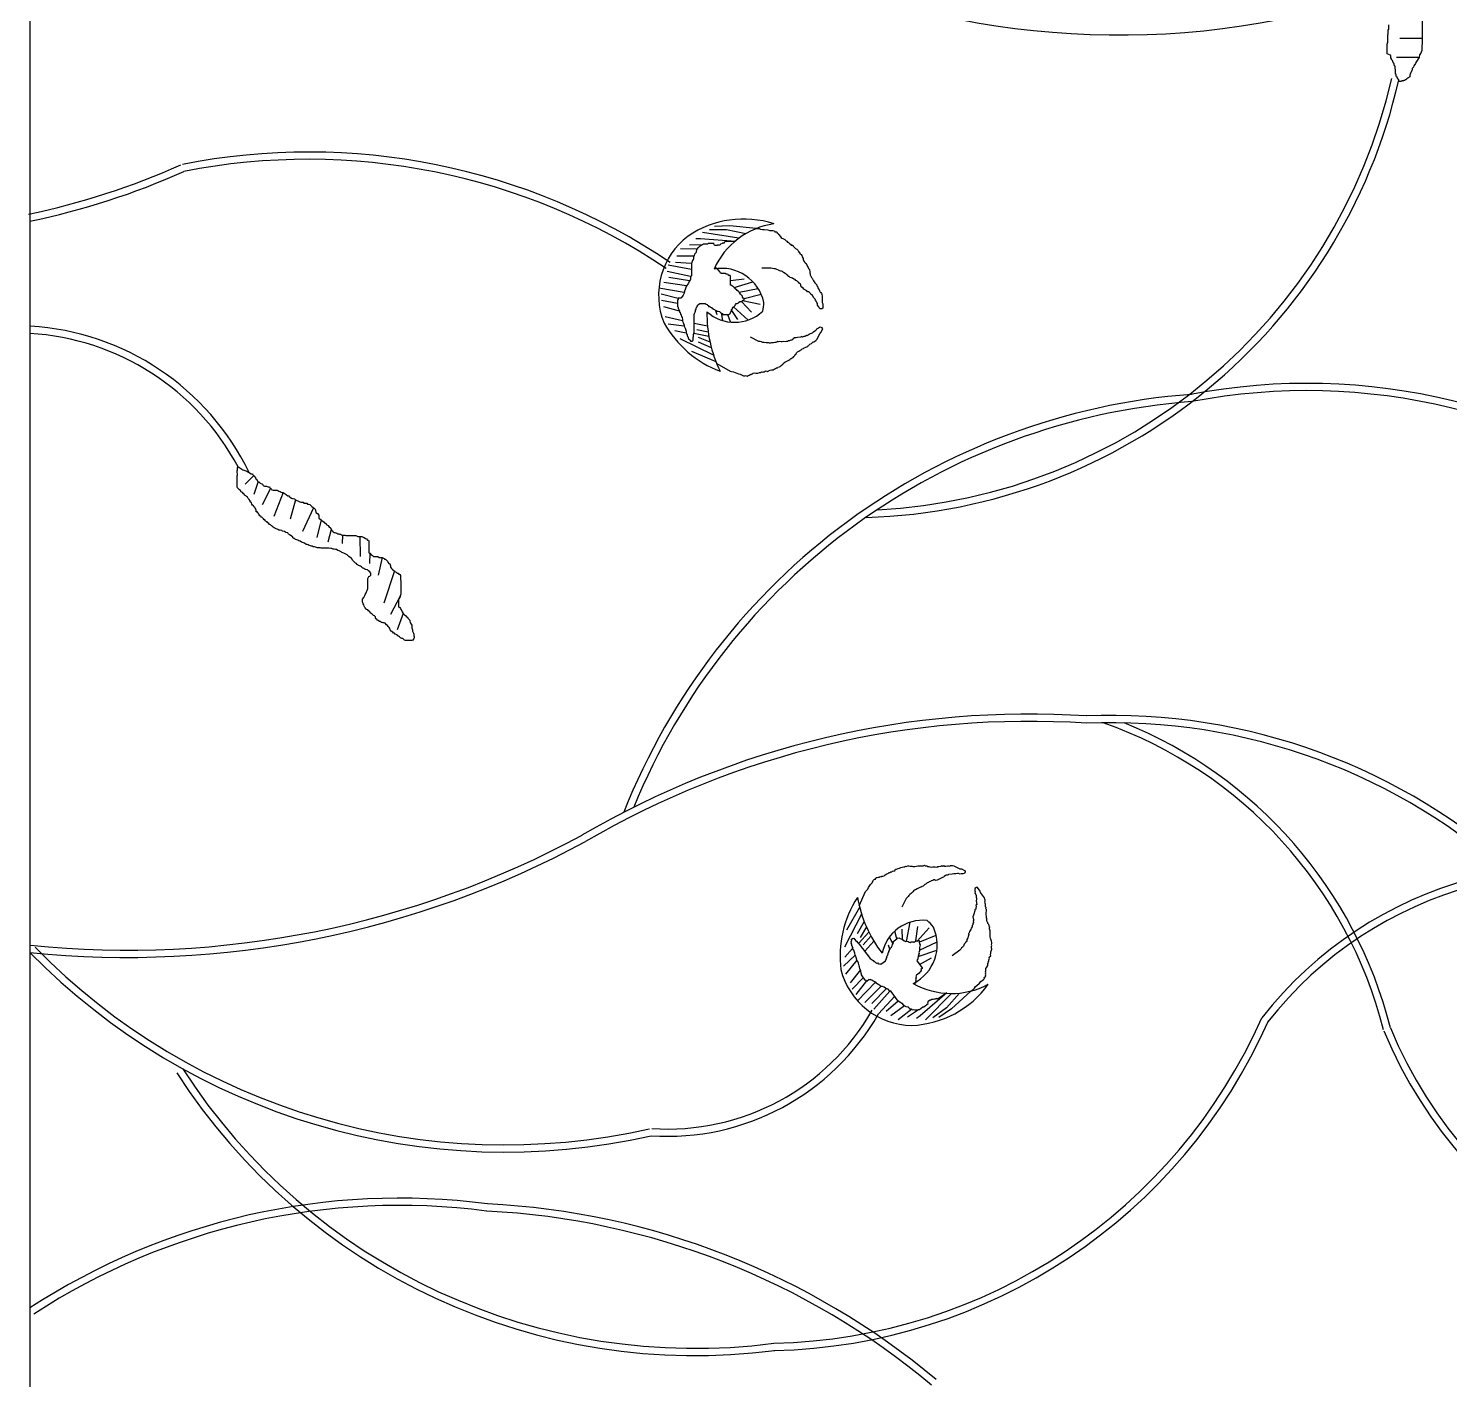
# Model space of a CAD drawing. Header units: millimetres. Extents: x 14385 to 129787, y 107826 to 186798.
# Drawn here: x 29549.1 to 30049, y 118415 to 118890.4 of the extents above; entities that cross this region are included whole.
import ezdxf

# ---------------------------------------------------------------- set-up
doc = ezdxf.new("R2010")
doc.units = ezdxf.units.MM
doc.header["$LTSCALE"] = 1000

msp = doc.modelspace()

# ---------------------------------------------------------------- linework, layer by layer
at = {"color": 251, "linetype": 'Continuous', "ltscale": 10}
for p, q in [((30039.37, 118897.51), (30039.37, 118885.36)), ((30027.23, 118888.12), (30027.41, 118888.49)), ((30027.23, 118885.55), (30027.23, 118888.12)), ((30027.41, 118889.78), (30027.6, 118890.15)), ((30027.41, 118888.49), (30027.41, 118889.78)), ((30027.6, 118890.15), (30027.6, 118891.62)), ((30027.04, 118884.81), (30027.23, 118885.55)), ((30027.04, 118881.5), (30027.04, 118884.81)), ((30039.37, 118886.87), (30031.49, 118886.87)), ((30039.37, 118885.36), (30039.18, 118884.07)), ((30039.18, 118884.07), (30039.18, 118882.6)), ((30028.15, 118880.94), (30027.04, 118881.5)), ((30028.33, 118880.58), (30028.15, 118880.94)), ((30028.33, 118880.02), (30028.33, 118880.58)), ((30028.52, 118879.66), (30028.33, 118880.02)), ((30028.52, 118879.47), (30028.52, 118879.66)), ((30028.7, 118879.29), (30028.52, 118879.47)), ((30028.88, 118879.1), (30028.7, 118879.29)), ((30029.07, 118878.73), (30028.88, 118879.1)), ((30029.25, 118878.18), (30029.07, 118878.73)), ((30029.44, 118878), (30029.25, 118878.18)), ((30038.26, 118880.21), (30030.33, 118880.21)), ((30037.16, 118878.37), (30036.98, 118878)), ((30037.53, 118879.1), (30037.16, 118878.37)), ((30037.9, 118879.66), (30037.53, 118879.1)), ((30038.26, 118880.21), (30037.9, 118879.66)), ((30038.45, 118881.13), (30038.26, 118880.21)), ((30038.82, 118881.68), (30038.45, 118881.13)), ((30039, 118882.05), (30038.82, 118881.68)), ((30039.18, 118882.6), (30039, 118882.05)), ((30029.44, 118877.63), (30029.44, 118878)), ((30029.62, 118877.26), (30029.44, 118877.63)), ((30029.8, 118877.08), (30029.62, 118877.26)), ((30029.8, 118876.16), (30029.8, 118877.08)), ((30029.99, 118875.97), (30029.8, 118876.16)), ((30029.99, 118874.32), (30029.99, 118875.97)), ((30030.17, 118874.32), (30029.99, 118874.32)), ((30030.17, 118873.58), (30030.17, 118874.32)), ((30030.36, 118873.4), (30030.17, 118873.58)), ((30030.54, 118873.4), (30030.36, 118873.4)), ((30030.54, 118872.84), (30030.54, 118873.4)), ((30034.77, 118873.21), (30034.59, 118873.03)), ((30034.95, 118873.4), (30034.77, 118873.21)), ((30035.14, 118874.32), (30034.95, 118873.95)), ((30034.95, 118873.95), (30034.95, 118873.4)), ((30035.32, 118874.87), (30035.14, 118874.32)), ((30035.51, 118875.05), (30035.32, 118874.87)), ((30035.69, 118875.61), (30035.51, 118875.05)), ((30035.87, 118875.79), (30035.69, 118875.61)), ((30036.24, 118876.71), (30035.87, 118876.34)), ((30035.87, 118876.34), (30035.87, 118875.79)), ((30036.43, 118877.26), (30036.24, 118876.71)), ((30036.98, 118878), (30036.43, 118877.26)), ((30030.72, 118872.84), (30030.54, 118872.84)), ((30030.72, 118872.48), (30030.72, 118872.84)), ((30030.91, 118872.48), (30030.72, 118872.48)), ((30031.09, 118872.29), (30030.91, 118872.48)), ((30031.09, 118871.92), (30031.09, 118872.29)), ((30031.27, 118871.74), (30031.09, 118871.92)), ((30032.01, 118871.74), (30031.27, 118871.74)), ((30032.19, 118871.92), (30032.01, 118871.74)), ((30032.75, 118871.92), (30032.19, 118871.92)), ((30032.93, 118872.11), (30032.75, 118871.92)), ((30033.11, 118872.11), (30032.93, 118872.11)), ((30033.3, 118872.29), (30033.11, 118872.11)), ((30033.67, 118872.29), (30033.3, 118872.29)), ((30033.85, 118872.48), (30033.67, 118872.29)), ((30034.03, 118872.66), (30033.85, 118872.66)), ((30033.85, 118872.66), (30033.85, 118872.48)), ((30034.22, 118872.84), (30034.03, 118872.66)), ((30034.4, 118873.03), (30034.22, 118872.84)), ((30034.59, 118873.03), (30034.4, 118873.03)), ((29799.05, 118816.57), (29786.21, 118818.64)), ((29794.61, 118819.56), (29788.74, 118819.56)), ((29795.87, 118820.94), (29790.47, 118820.71)), ((29801.45, 118818.15), (29794.61, 118819.56)), ((29805.08, 118819.94), (29795.87, 118820.94)), ((29786.24, 118814.3), (29781.61, 118814.15)), ((29785.52, 118816.34), (29783.91, 118816.34)), ((29797.84, 118815.36), (29785.52, 118816.34)), ((29783.17, 118810.26), (29777.24, 118810.24)), ((29784.49, 118812.72), (29778.51, 118812.88)), ((29782.03, 118803.05), (29773.79, 118804.83)), ((29782.38, 118805.51), (29774.14, 118807.13)), ((29782.38, 118807.62), (29776.78, 118808.05)), ((29779.83, 118797.51), (29770.9, 118798.99)), ((29780.62, 118799.8), (29772.65, 118801.03)), ((29781.68, 118801.56), (29774.37, 118802.75)), ((29796.08, 118801.64), (29800.82, 118802.29)), ((29797.31, 118799.18), (29803.95, 118801.25)), ((29799.07, 118797.6), (29805.75, 118798.93)), ((29777.64, 118795.31), (29771.73, 118796.89)), ((29777.46, 118793.64), (29771.84, 118794.7)), ((29799.95, 118794.26), (29803.46, 118790.56)), ((29800.3, 118794.61), (29806.45, 118793.32)), ((29800.83, 118795.31), (29806.84, 118796.88)), ((29778.16, 118790.92), (29772.65, 118792.4)), ((29779.22, 118787.45), (29773.11, 118788.94)), ((29790.81, 118791.18), (29791.27, 118789.75)), ((29792.74, 118790.3), (29793.26, 118787.61)), ((29795.03, 118789.69), (29796.03, 118787.05)), ((29796.43, 118791.09), (29798.52, 118788.02)), ((29797.14, 118792.41), (29802.25, 118787.77)), ((29779.74, 118785.64), (29774.14, 118786.3)), ((29780.45, 118783.18), (29776.44, 118784)), ((29787.98, 118785.57), (29783.26, 118786.52)), ((29788.22, 118783.53), (29784.26, 118784.34)), ((29790.13, 118775.4), (29778.39, 118781.12)), ((29788.47, 118781.96), (29783.17, 118783)), ((29788.87, 118779.96), (29784.83, 118781.69)), ((29789.34, 118778.02), (29784.83, 118779.97)), ((29791, 118773.02), (29782.53, 118776.74)), ((29622.56, 118734.77), (29622.72, 118735.09)), ((29622.56, 118734.11), (29622.56, 118734.77)), ((29622.72, 118733.62), (29622.56, 118734.11)), ((29622.56, 118732.97), (29622.72, 118733.3)), ((29622.72, 118735.75), (29622.89, 118736.07)), ((29622.72, 118735.09), (29622.72, 118735.75)), ((29622.72, 118733.3), (29622.72, 118733.62)), ((29622.89, 118736.07), (29623.54, 118735.75)), ((29623.54, 118735.75), (29623.86, 118735.58)), ((29623.86, 118735.58), (29624.52, 118735.09)), ((29624.52, 118735.09), (29625.98, 118734.6)), ((29625.98, 118734.6), (29627.45, 118733.62)), ((29627.45, 118733.62), (29627.94, 118733.62)), ((29627.94, 118733.62), (29628.27, 118732.97)), ((29622.56, 118729.05), (29622.56, 118732.97)), ((29622.72, 118728.73), (29622.56, 118729.05)), ((29623.05, 118728.4), (29622.72, 118728.73)), ((29623.37, 118728.07), (29623.05, 118728.4)), ((29628.27, 118732.97), (29625.41, 118730.05)), ((29628.27, 118732.97), (29628.59, 118732.97)), ((29629.98, 118730.93), (29628.39, 118726.39)), ((29628.59, 118732.97), (29628.76, 118732.64)), ((29628.76, 118732.64), (29628.92, 118732.32)), ((29628.92, 118732.32), (29629.08, 118731.99)), ((29629.08, 118731.99), (29629.25, 118731.67)), ((29629.25, 118731.67), (29629.57, 118731.5)), ((29629.57, 118731.5), (29629.74, 118731.01)), ((29629.74, 118731.01), (29630.23, 118730.85)), ((29630.23, 118730.85), (29630.71, 118730.36)), ((29630.71, 118730.36), (29631.2, 118730.2)), ((29631.2, 118730.2), (29631.53, 118730.03)), ((29634.3, 118728.56), (29631.36, 118722.72)), ((29631.53, 118730.03), (29631.69, 118729.54)), ((29631.69, 118729.54), (29632.18, 118729.38)), ((29632.18, 118729.38), (29632.84, 118729.38)), ((29632.84, 118729.38), (29633.16, 118729.22)), ((29633.16, 118729.22), (29633.49, 118729.05)), ((29633.49, 118729.05), (29633.98, 118729.05)), ((29633.98, 118729.05), (29634.14, 118728.56)), ((29634.14, 118728.56), (29634.47, 118728.56)), ((29634.47, 118728.56), (29634.79, 118728.07)), ((29623.7, 118727.75), (29623.37, 118728.07)), ((29624.03, 118727.26), (29623.7, 118727.75)), ((29624.35, 118727.26), (29624.03, 118727.26)), ((29624.52, 118726.93), (29624.35, 118727.26)), ((29624.84, 118726.6), (29624.52, 118726.93)), ((29625.17, 118726.44), (29624.84, 118726.6)), ((29625.17, 118726.11), (29625.17, 118726.44)), ((29625.66, 118725.95), (29625.17, 118726.11)), ((29625.82, 118725.63), (29625.66, 118725.95)), ((29626.15, 118725.46), (29625.82, 118725.63)), ((29626.47, 118724.97), (29626.15, 118725.46)), ((29626.8, 118724.65), (29626.47, 118724.97)), ((29627.13, 118724.16), (29626.8, 118724.65)), ((29627.13, 118723.83), (29627.13, 118724.16)), ((29627.62, 118723.5), (29627.13, 118723.83)), ((29627.78, 118723.01), (29627.62, 118723.5)), ((29634.79, 118728.07), (29635.28, 118727.91)), ((29635.28, 118727.91), (29636.59, 118727.91)), ((29638.71, 118727.09), (29635.46, 118718.62)), ((29636.59, 118727.91), (29636.91, 118727.75)), ((29636.91, 118727.75), (29637.24, 118727.58)), ((29637.24, 118727.58), (29637.73, 118727.42)), ((29637.73, 118727.42), (29638.05, 118727.26)), ((29638.05, 118727.26), (29638.38, 118727.09)), ((29638.38, 118727.09), (29638.71, 118727.09)), ((29638.71, 118727.09), (29639.85, 118726.44)), ((29639.85, 118726.44), (29640.34, 118725.95)), ((29640.34, 118725.95), (29640.83, 118725.95)), ((29640.83, 118725.95), (29640.83, 118725.63)), ((29640.83, 118725.63), (29641.15, 118725.46)), ((29641.15, 118725.46), (29641.64, 118725.14)), ((29643.11, 118724.48), (29641.21, 118717.68)), ((29641.64, 118725.14), (29641.97, 118724.97)), ((29641.97, 118724.97), (29642.3, 118724.97)), ((29642.3, 118724.97), (29642.78, 118724.81)), ((29642.78, 118724.81), (29643.11, 118724.48)), ((29643.11, 118724.48), (29643.6, 118724.32)), ((29643.6, 118724.32), (29643.93, 118724.16)), ((29643.93, 118724.16), (29644.58, 118723.83)), ((29644.58, 118723.83), (29644.91, 118723.67)), ((29644.91, 118723.67), (29645.72, 118723.67)), ((29645.72, 118723.67), (29646.05, 118723.34)), ((29646.05, 118723.34), (29647.03, 118723.34)), ((29647.03, 118723.34), (29647.35, 118723.01)), ((29627.94, 118722.69), (29627.78, 118723.01)), ((29628.27, 118722.36), (29627.94, 118722.69)), ((29628.43, 118722.03), (29628.27, 118722.36)), ((29628.76, 118721.87), (29628.43, 118722.03)), ((29628.92, 118721.54), (29628.76, 118721.87)), ((29629.08, 118721.22), (29628.92, 118721.54)), ((29629.25, 118720.89), (29629.08, 118721.22)), ((29629.25, 118720.24), (29629.25, 118720.89)), ((29629.74, 118720.24), (29629.25, 118720.24)), ((29629.74, 118719.91), (29629.74, 118720.24)), ((29630.06, 118719.75), (29629.74, 118719.91)), ((29630.23, 118719.42), (29630.06, 118719.75)), ((29630.55, 118718.93), (29630.23, 118719.42)), ((29630.88, 118718.77), (29630.55, 118718.93)), ((29631.04, 118718.44), (29630.88, 118718.77)), ((29631.37, 118718.28), (29631.04, 118718.44)), ((29631.86, 118717.79), (29631.37, 118718.28)), ((29649.47, 118721.71), (29645.56, 118713.32)), ((29647.35, 118723.01), (29647.68, 118723.01)), ((29647.68, 118723.01), (29648.17, 118722.85)), ((29648.17, 118722.85), (29648.82, 118722.2)), ((29648.82, 118722.2), (29649.31, 118721.87)), ((29649.31, 118721.87), (29649.64, 118721.54)), ((29649.64, 118721.54), (29649.96, 118721.22)), ((29649.96, 118721.22), (29650.12, 118720.89)), ((29650.12, 118720.89), (29650.29, 118720.07)), ((29650.29, 118720.07), (29650.78, 118719.75)), ((29650.78, 118719.75), (29651.27, 118719.1)), ((29651.27, 118719.1), (29651.27, 118717.95)), ((29632.02, 118717.46), (29631.86, 118717.79)), ((29632.35, 118717.46), (29632.02, 118717.46)), ((29632.51, 118717.14), (29632.35, 118717.46)), ((29632.84, 118716.81), (29632.51, 118717.14)), ((29633.16, 118716.81), (29632.84, 118716.81)), ((29633.32, 118716.48), (29633.16, 118716.81)), ((29633.65, 118716.16), (29633.32, 118716.48)), ((29633.98, 118715.83), (29633.65, 118716.16)), ((29634.3, 118715.67), (29633.98, 118715.83)), ((29634.63, 118715.34), (29634.3, 118715.67)), ((29634.96, 118715.18), (29634.63, 118715.34)), ((29635.28, 118714.85), (29634.96, 118715.18)), ((29635.61, 118714.69), (29635.28, 118714.85)), ((29636.26, 118714.36), (29635.61, 118714.69)), ((29636.59, 118714.2), (29636.26, 118714.36)), ((29636.91, 118714.03), (29636.59, 118714.2)), ((29637.24, 118713.87), (29636.91, 118714.03)), ((29637.73, 118713.87), (29637.24, 118713.87)), ((29638.22, 118713.71), (29637.73, 118713.87)), ((29638.54, 118713.54), (29638.22, 118713.71)), ((29639.2, 118713.38), (29638.54, 118713.54)), ((29639.69, 118713.05), (29639.2, 118713.38)), ((29652.08, 118717.46), (29650.59, 118711.26)), ((29651.27, 118717.95), (29651.59, 118717.79)), ((29651.59, 118717.79), (29652.08, 118717.46)), ((29652.08, 118717.46), (29652.41, 118717.14)), ((29652.41, 118717.14), (29652.73, 118716.97)), ((29652.73, 118716.97), (29653.22, 118716.65)), ((29653.22, 118716.65), (29653.39, 118716.32)), ((29653.39, 118716.32), (29653.88, 118716.16)), ((29653.88, 118716.16), (29653.88, 118715.83)), ((29653.88, 118715.83), (29654.53, 118715.5)), ((29655.67, 118714.03), (29654.49, 118709.66)), ((29654.53, 118715.5), (29654.85, 118715.18)), ((29654.85, 118715.18), (29655.51, 118714.52)), ((29655.51, 118714.52), (29655.67, 118714.03)), ((29655.67, 118714.03), (29655.83, 118713.71)), ((29655.83, 118713.71), (29656.16, 118713.54)), ((29656.16, 118713.54), (29656.32, 118713.22)), ((29656.32, 118713.22), (29656.65, 118713.05)), ((29640.34, 118712.89), (29639.69, 118713.05)), ((29640.66, 118712.4), (29640.34, 118712.89)), ((29641.15, 118712.24), (29640.66, 118712.4)), ((29641.15, 118711.91), (29641.15, 118712.24)), ((29641.48, 118711.91), (29641.15, 118711.91)), ((29642.13, 118711.42), (29641.48, 118711.91)), ((29642.13, 118711.1), (29642.13, 118711.42)), ((29642.46, 118710.93), (29642.13, 118711.1)), ((29642.78, 118710.93), (29642.46, 118710.93)), ((29643.11, 118710.61), (29642.78, 118710.93)), ((29643.6, 118710.44), (29643.11, 118710.61)), ((29643.93, 118710.28), (29643.6, 118710.44)), ((29644.25, 118710.12), (29643.93, 118710.28)), ((29644.74, 118709.95), (29644.25, 118710.12)), ((29645.23, 118709.63), (29644.74, 118709.95)), ((29646.21, 118709.3), (29645.23, 118709.63)), ((29646.86, 118708.81), (29646.21, 118709.3)), ((29647.19, 118708.81), (29646.86, 118708.81)), ((29647.51, 118708.65), (29647.19, 118708.81)), ((29647.84, 118708.48), (29647.51, 118708.65)), ((29648.33, 118708.32), (29647.84, 118708.48)), ((29648.66, 118708.16), (29648.33, 118708.32)), ((29648.98, 118708.16), (29648.66, 118708.16)), ((29649.31, 118707.99), (29648.98, 118708.16)), ((29656.65, 118713.05), (29656.97, 118713.05)), ((29656.97, 118713.05), (29657.63, 118712.73)), ((29657.63, 118712.73), (29657.95, 118712.57)), ((29657.95, 118712.57), (29658.28, 118712.57)), ((29658.28, 118712.57), (29658.61, 118712.4)), ((29658.61, 118712.4), (29658.93, 118712.4)), ((29658.93, 118712.4), (29659.26, 118712.24)), ((29659.26, 118712.24), (29659.58, 118712.08)), ((29659.58, 118712.08), (29659.52, 118709.2)), ((29659.58, 118712.08), (29660.4, 118712.08)), ((29660.4, 118712.08), (29660.73, 118711.91)), ((29660.73, 118711.91), (29664.31, 118711.91)), ((29664.31, 118711.91), (29664.97, 118711.59)), ((29664.97, 118711.59), (29666.44, 118711.59)), ((29665.7, 118711.59), (29665.77, 118704.55)), ((29666.44, 118711.59), (29666.92, 118711.42)), ((29666.92, 118711.42), (29667.25, 118711.26)), ((29667.25, 118711.26), (29667.74, 118710.93)), ((29667.74, 118710.93), (29668.07, 118710.77)), ((29668.07, 118710.77), (29668.39, 118710.28)), ((29668.39, 118710.28), (29668.72, 118710.28)), ((29668.72, 118710.28), (29668.88, 118709.95)), ((29668.88, 118709.95), (29668.88, 118705.87)), ((29649.8, 118707.99), (29649.31, 118707.99)), ((29650.78, 118707.67), (29649.8, 118707.99)), ((29651.76, 118707.67), (29650.78, 118707.67)), ((29652.08, 118707.5), (29651.76, 118707.67)), ((29654.85, 118707.5), (29652.08, 118707.5)), ((29655.51, 118707.34), (29654.85, 118707.5)), ((29655.83, 118707.34), (29655.51, 118707.34)), ((29656.32, 118707.18), (29655.83, 118707.34)), ((29656.65, 118707.18), (29656.32, 118707.18)), ((29657.14, 118707.01), (29656.65, 118707.18)), ((29657.46, 118707.01), (29657.14, 118707.01)), ((29657.95, 118706.69), (29657.46, 118707.01)), ((29658.44, 118706.52), (29657.95, 118706.69)), ((29659.1, 118706.2), (29658.44, 118706.52)), ((29659.42, 118706.04), (29659.1, 118706.2)), ((29659.75, 118705.87), (29659.42, 118706.04)), ((29660.07, 118705.71), (29659.75, 118705.87)), ((29660.56, 118705.55), (29660.07, 118705.71)), ((29661.22, 118705.22), (29660.56, 118705.55)), ((29661.54, 118704.89), (29661.22, 118705.22)), ((29661.87, 118704.57), (29661.54, 118704.89)), ((29662.36, 118704.24), (29661.87, 118704.57)), ((29662.68, 118704.08), (29662.36, 118704.24)), ((29663.01, 118703.59), (29662.68, 118704.08)), ((29663.17, 118703.26), (29663.01, 118703.59)), ((29663.5, 118702.93), (29663.17, 118703.26)), ((29668.88, 118705.87), (29669.21, 118705.71)), ((29669.21, 118705.71), (29669.14, 118702.1)), ((29669.21, 118705.71), (29669.7, 118705.22)), ((29669.7, 118705.22), (29670.19, 118704.89)), ((29670.19, 118704.89), (29670.51, 118704.57)), ((29670.51, 118704.57), (29671.98, 118704.57)), ((29671.98, 118704.57), (29672.47, 118704.24)), ((29673.61, 118704.24), (29672.12, 118697.97)), ((29672.47, 118704.24), (29673.61, 118704.24)), ((29673.61, 118704.24), (29674.26, 118703.91)), ((29674.26, 118703.91), (29674.43, 118703.59)), ((29674.43, 118703.59), (29674.75, 118703.59)), ((29674.75, 118703.59), (29675.08, 118703.26)), ((29675.08, 118703.26), (29675.41, 118702.93)), ((29663.83, 118702.61), (29663.5, 118702.93)), ((29664.15, 118702.28), (29663.83, 118702.61)), ((29664.48, 118702.12), (29664.15, 118702.28)), ((29664.64, 118701.79), (29664.48, 118702.12)), ((29664.97, 118701.63), (29664.64, 118701.79)), ((29665.29, 118701.46), (29664.97, 118701.63)), ((29665.95, 118701.14), (29665.29, 118701.46)), ((29666.27, 118700.97), (29665.95, 118701.14)), ((29666.44, 118700.65), (29666.27, 118700.97)), ((29666.76, 118700.48), (29666.44, 118700.65)), ((29667.09, 118700.32), (29666.76, 118700.48)), ((29667.41, 118700.16), (29667.09, 118700.32)), ((29667.74, 118699.99), (29667.41, 118700.16)), ((29668.39, 118699.83), (29667.74, 118699.99)), ((29668.72, 118699.5), (29668.39, 118699.83)), ((29669.21, 118699.18), (29668.72, 118699.5)), ((29669.53, 118698.69), (29669.21, 118699.18)), ((29669.53, 118698.04), (29669.53, 118698.69)), ((29677.85, 118699.5), (29674.18, 118688.12)), ((29675.41, 118702.93), (29675.57, 118702.61)), ((29675.57, 118702.61), (29675.9, 118702.12)), ((29675.9, 118702.12), (29676.22, 118701.95)), ((29676.22, 118701.95), (29676.38, 118701.63)), ((29676.38, 118701.63), (29676.55, 118701.3)), ((29676.55, 118701.3), (29676.55, 118700.81)), ((29676.55, 118700.81), (29676.87, 118700.32)), ((29676.87, 118700.32), (29677.2, 118699.99)), ((29677.2, 118699.99), (29677.69, 118699.67)), ((29677.69, 118699.67), (29678.02, 118699.34)), ((29678.02, 118699.34), (29678.51, 118699.02)), ((29678.51, 118699.02), (29678.83, 118698.69)), ((29678.83, 118698.69), (29679.16, 118698.69)), ((29679.16, 118698.69), (29679.48, 118698.36)), ((29679.48, 118698.36), (29679.81, 118698.2)), ((29679.81, 118698.2), (29679.97, 118697.87)), ((29668.39, 118692.97), (29668.56, 118693.3)), ((29668.56, 118696.89), (29668.88, 118697.55)), ((29668.56, 118693.3), (29668.56, 118696.89)), ((29668.88, 118697.55), (29669.21, 118697.71)), ((29669.21, 118697.71), (29669.53, 118698.04)), ((29679.97, 118697.87), (29679.97, 118696.4)), ((29679.97, 118696.4), (29680.14, 118696.08)), ((29680.14, 118696.08), (29680.14, 118691.51)), ((29666.6, 118689.55), (29667.09, 118690.2)), ((29666.6, 118688.57), (29666.6, 118689.55)), ((29666.76, 118688.24), (29666.6, 118688.57)), ((29666.92, 118687.91), (29666.76, 118688.24)), ((29667.09, 118690.2), (29667.41, 118690.85)), ((29667.41, 118690.85), (29667.58, 118691.18)), ((29667.58, 118691.18), (29667.9, 118691.83)), ((29667.9, 118691.83), (29668.07, 118692.16)), ((29668.07, 118692.16), (29668.23, 118692.65)), ((29668.23, 118692.65), (29668.39, 118692.97)), ((29679.89, 118690.61), (29676.47, 118684.22)), ((29679.48, 118689.71), (29679.32, 118689.38)), ((29679.32, 118689.38), (29679.32, 118687.1)), ((29679.81, 118690.2), (29679.48, 118689.71)), ((29679.97, 118691.02), (29679.81, 118690.2)), ((29680.14, 118691.51), (29679.97, 118691.02)), ((29667.09, 118687.59), (29666.92, 118687.91)), ((29667.25, 118687.1), (29667.09, 118687.59)), ((29667.41, 118686.61), (29667.25, 118687.1)), ((29667.74, 118686.44), (29667.41, 118686.61)), ((29667.74, 118686.12), (29667.74, 118686.44)), ((29668.07, 118685.96), (29667.74, 118686.12)), ((29668.56, 118685.79), (29668.07, 118685.96)), ((29668.72, 118685.47), (29668.56, 118685.79)), ((29669.21, 118685.14), (29668.72, 118685.47)), ((29669.37, 118684.81), (29669.21, 118685.14)), ((29669.7, 118684.49), (29669.37, 118684.81)), ((29670.02, 118684.32), (29669.7, 118684.49)), ((29670.51, 118683.83), (29670.02, 118684.32)), ((29670.84, 118683.67), (29670.51, 118683.83)), ((29671.17, 118683.34), (29670.84, 118683.67)), ((29671.17, 118683.02), (29671.17, 118683.34)), ((29680.95, 118684.49), (29678.83, 118678.72)), ((29679.32, 118687.1), (29679.48, 118686.77)), ((29679.48, 118686.77), (29679.81, 118686.61)), ((29679.81, 118686.61), (29679.97, 118686.28)), ((29679.97, 118686.28), (29680.14, 118685.96)), ((29680.14, 118685.96), (29680.46, 118685.47)), ((29680.46, 118685.47), (29680.63, 118685.14)), ((29680.63, 118685.14), (29680.95, 118684.49)), ((29680.95, 118684.49), (29681.44, 118684)), ((29681.44, 118684), (29681.77, 118683.83)), ((29681.77, 118683.83), (29682.09, 118683.34)), ((29682.09, 118683.34), (29682.42, 118683.18)), ((29682.42, 118683.18), (29682.58, 118682.85)), ((29671.33, 118682.69), (29671.17, 118683.02)), ((29671.65, 118682.53), (29671.33, 118682.69)), ((29671.82, 118682.2), (29671.65, 118682.53)), ((29672.14, 118682.04), (29671.82, 118682.2)), ((29672.63, 118681.71), (29672.14, 118682.04)), ((29672.96, 118681.71), (29672.63, 118681.71)), ((29673.29, 118681.38), (29672.96, 118681.71)), ((29673.61, 118681.38), (29673.29, 118681.38)), ((29673.94, 118681.22), (29673.61, 118681.38)), ((29674.26, 118681.22), (29673.94, 118681.22)), ((29674.59, 118681.06), (29674.26, 118681.22)), ((29675.08, 118680.57), (29674.59, 118681.06)), ((29675.41, 118680.24), (29675.08, 118680.57)), ((29675.73, 118679.91), (29675.41, 118680.24)), ((29676.06, 118679.59), (29675.73, 118679.91)), ((29676.22, 118679.26), (29676.06, 118679.59)), ((29676.38, 118678.77), (29676.22, 118679.26)), ((29676.71, 118678.28), (29676.38, 118678.77)), ((29677.36, 118677.96), (29676.71, 118678.28)), ((29682.58, 118682.85), (29682.91, 118682.53)), ((29682.91, 118682.53), (29683.24, 118682.2)), ((29683.24, 118682.2), (29683.24, 118681.87)), ((29683.24, 118681.87), (29683.4, 118681.38)), ((29683.4, 118681.38), (29683.56, 118681.06)), ((29683.56, 118681.06), (29683.72, 118680.73)), ((29683.72, 118680.73), (29684.05, 118680.4)), ((29684.05, 118680.4), (29684.05, 118679.43)), ((29684.05, 118679.43), (29684.21, 118678.77)), ((29684.21, 118678.77), (29684.21, 118678.28)), ((29684.21, 118678.28), (29684.54, 118677.63)), ((29677.53, 118677.63), (29677.36, 118677.96)), ((29677.85, 118677.63), (29677.53, 118677.63)), ((29678.18, 118677.3), (29677.85, 118677.63)), ((29678.51, 118677.14), (29678.18, 118677.3)), ((29678.83, 118676.98), (29678.51, 118677.14)), ((29678.99, 118676.65), (29678.83, 118676.98)), ((29679.32, 118676.49), (29678.99, 118676.65)), ((29679.65, 118676.32), (29679.32, 118676.49)), ((29679.97, 118676), (29679.65, 118676.32)), ((29680.46, 118675.67), (29679.97, 118676)), ((29680.79, 118675.67), (29680.46, 118675.67)), ((29681.11, 118675.51), (29680.79, 118675.67)), ((29681.44, 118675.18), (29681.11, 118675.51)), ((29681.77, 118675.02), (29681.44, 118675.18)), ((29684.05, 118675.02), (29681.77, 118675.02)), ((29684.38, 118675.18), (29684.05, 118675.02)), ((29684.7, 118675.67), (29684.38, 118675.18)), ((29684.54, 118677.63), (29684.7, 118677.3)), ((29684.7, 118677.3), (29684.7, 118676.65)), ((29684.7, 118676.65), (29684.87, 118676.32)), ((29684.87, 118676), (29684.7, 118675.67)), ((29684.87, 118676.32), (29684.87, 118676)), ((29842.2, 118578.67), (29836.14, 118567.11)), ((29841.48, 118581.1), (29836.88, 118573.09)), ((29843.11, 118576.1), (29840.64, 118571.86)), ((29843.88, 118574.25), (29841.67, 118570.47)), ((29856.58, 118569.78), (29856.44, 118573.48)), ((29857.93, 118569.13), (29859.29, 118575.9)), ((29861.29, 118569.31), (29861.92, 118574.38)), ((29861.78, 118569.24), (29865.96, 118573.93)), ((29844.75, 118572.41), (29841.1, 118568.42)), ((29845.48, 118571), (29842.77, 118567.99)), ((29846.5, 118569.21), (29843.26, 118565.65)), ((29853.14, 118568.23), (29851.96, 118570.7)), ((29854.61, 118570.08), (29853.86, 118572.79)), ((29862.56, 118566.1), (29868.73, 118569)), ((29862.62, 118568.98), (29868.39, 118571.29)), ((29839.91, 118564.27), (29835.79, 118560.42)), ((29839.01, 118566.67), (29836.27, 118563.64)), ((29852.11, 118566.37), (29851.63, 118567.8)), ((29862.08, 118563.79), (29868.65, 118566.05)), ((29862.55, 118561.07), (29866.75, 118563.36)), ((29840.56, 118562.5), (29836.52, 118557.67)), ((29841.76, 118559.08), (29838.2, 118554.62)), ((29842.81, 118556.47), (29838.92, 118552.29)), ((29843.95, 118555.23), (29840.12, 118550.46)), ((29847.02, 118554.76), (29840.7, 118548.27)), ((29849.01, 118553.39), (29843.32, 118547.67)), ((29850.9, 118552.6), (29845.73, 118547.3)), ((29852.07, 118551.61), (29846.5, 118545.29)), ((29853.81, 118549.83), (29848.14, 118543.65)), ((29872.1, 118551.07), (29862.76, 118542.98)), ((29873.8, 118550.81), (29864.69, 118541.54)), ((29876.66, 118550.96), (29871.99, 118545.78)), ((29880.65, 118551.68), (29873.83, 118545.41)), ((29855.07, 118548.13), (29850.81, 118544.47)), ((29857.27, 118546.48), (29852.48, 118542.98)), ((29859.79, 118545.28), (29855.07, 118541.6)), ((29862.14, 118545.05), (29858.32, 118542.43)), ((29871.99, 118545.78), (29867.27, 118542.3)), ((29873.83, 118545.41), (29869.34, 118542.39)), ((29862.76, 118542.98), (29861.47, 118542.03))]:
    msp.add_line(p, q, dxfattribs=at)
at = {"color": 252}
msp.add_lwpolyline([(29549.67, 117854.15), (30509.67, 117854.15), (30509.67, 119939.15), (29549.67, 119939.15)], close=True, dxfattribs=at)
at = {"color": 251, "linetype": 'Continuous', "ltscale": 10}
for points in [[(29805.08, 118819.94), (29806.19, 118819.94), (29806.66, 118819.78), (29807.29, 118819.62), (29807.92, 118819.62), (29809.17, 118819.47), (29809.8, 118819.31), (29811.06, 118819.31), (29811.53, 118819.15), (29811.69, 118818.84), (29812.32, 118818.84), (29812.48, 118818.52), (29812.79, 118818.21), (29812.95, 118817.89), (29813.26, 118817.74), (29813.26, 118817.42), (29813.58, 118817.26), (29813.73, 118816.95), (29814.05, 118816.63), (29814.52, 118816.48), (29815.15, 118816.16), (29815.62, 118815.69), (29815.94, 118815.53), (29816.09, 118815.22), (29816.41, 118815.22), (29816.57, 118814.9), (29816.88, 118814.74), (29817.19, 118814.43), (29817.35, 118814.11), (29817.98, 118814.11), (29818.14, 118813.8), (29818.61, 118813.33), (29818.92, 118813.01), (29819.4, 118812.7), (29819.71, 118812.38), (29820.03, 118811.91), (29820.18, 118811.6), (29820.5, 118811.44), (29820.5, 118811.12), (29820.97, 118810.81), (29821.13, 118810.49), (29821.28, 118810.02), (29821.6, 118809.39), (29821.6, 118809.08), (29821.91, 118808.45), (29822.23, 118807.98), (29822.54, 118807.66), (29822.86, 118807.19), (29823.01, 118806.87), (29823.17, 118806.56), (29823.33, 118806.24), (29823.49, 118805.93), (29823.8, 118805.61), (29823.8, 118805.3), (29823.96, 118804.83), (29823.96, 118804.36), (29824.11, 118804.04), (29824.11, 118803.73), (29824.27, 118803.25), (29824.59, 118802.78), (29824.74, 118802.47), (29825.06, 118801.99), (29825.22, 118801.52), (29825.53, 118801.21), (29825.69, 118800.89), (29826.16, 118800.42), (29826.47, 118800.11), (29826.47, 118799.79), (29826.79, 118799.48), (29826.79, 118799.16), (29826.95, 118798.85), (29827.26, 118798.37), (29827.42, 118798.06), (29827.57, 118797.59), (29827.89, 118797.43), (29828.05, 118797.11), (29828.2, 118796.8), (29828.36, 118796.33), (29828.36, 118793.97), (29828.52, 118793.49), (29828.52, 118791.92), (29828.2, 118791.76), (29827.57, 118791.76), (29827.26, 118792.08), (29827.1, 118792.39), (29826.95, 118792.71), (29826.63, 118793.02), (29826.63, 118793.65), (29826.47, 118793.97), (29826.16, 118794.44), (29826, 118794.75), (29825.84, 118795.07), (29825.37, 118795.54), (29824.74, 118796.64), (29824.43, 118796.64), (29824.27, 118796.96), (29824.11, 118797.27), (29823.8, 118797.43), (29823.49, 118797.74), (29823.17, 118797.74), (29822.86, 118798.06), (29821.91, 118798.69), (29821.6, 118799), (29821.13, 118799.32), (29820.81, 118799.79), (29820.81, 118800.11), (29820.65, 118800.42), (29820.34, 118800.58), (29820.03, 118801.05), (29819.71, 118801.21), (29819.4, 118801.52), (29819.08, 118801.68), (29818.77, 118801.99), (29818.3, 118802.15), (29817.82, 118802.47), (29817.51, 118802.62), (29817.04, 118802.78), (29816.72, 118803.1), (29816.41, 118803.1), (29816.25, 118803.41), (29815.94, 118803.73), (29815.62, 118803.88), (29815.31, 118804.2), (29814.68, 118804.51), (29814.36, 118804.83), (29814.05, 118804.99), (29813.73, 118804.99), (29813.42, 118805.14), (29812.95, 118805.3), (29812.32, 118805.61), (29811.85, 118805.77), (29811.38, 118805.77), (29810.9, 118805.93), (29810.43, 118806.09), (29807.13, 118806.09)], [(29797.84, 118815.36), (29794.15, 118815.36), (29793.8, 118815.01), (29793.8, 118814.83), (29793.27, 118814.83), (29793.1, 118814.66), (29792.57, 118814.48), (29792.39, 118814.3), (29792.22, 118814.13), (29791.51, 118814.13), (29791.51, 118813.95), (29790.64, 118813.95), (29790.46, 118814.13), (29790.28, 118814.3), (29790.11, 118814.66), (29790.28, 118814.66), (29788.35, 118814.66), (29788, 118814.48), (29786.6, 118814.48), (29786.24, 118814.3), (29785.89, 118814.13), (29785.37, 118813.78), (29785.19, 118813.6), (29784.84, 118813.25), (29784.49, 118813.07), (29784.49, 118812.72), (29784.31, 118812.72), (29784.14, 118812.55), (29784.14, 118812.19), (29783.96, 118812.02), (29783.96, 118811.49), (29783.78, 118811.31), (29783.43, 118810.96), (29783.26, 118810.44), (29783.08, 118810.08), (29783.08, 118809.2), (29782.91, 118809.03), (29782.73, 118808.68), (29782.38, 118807.62), (29782.38, 118803.4), (29782.2, 118803.05), (29782.03, 118803.05), (29782.03, 118802.17), (29781.85, 118801.82), (29781.5, 118801.29), (29781.33, 118800.76), (29780.97, 118800.24), (29780.8, 118800.06), (29780.45, 118799.53), (29780.27, 118798.83), (29780.1, 118798.48), (29779.92, 118797.95), (29779.92, 118797.77), (29779.74, 118797.25), (29779.39, 118796.54), (29779.22, 118796.19), (29779.04, 118796.02), (29779.04, 118795.84), (29778.87, 118795.66), (29778.69, 118795.66), (29778.69, 118795.49), (29777.64, 118795.49), (29777.64, 118795.14), (29777.46, 118794.79), (29777.46, 118792.5), (29777.64, 118792.32), (29777.64, 118791.97), (29778.16, 118790.92), (29778.16, 118790.57), (29778.34, 118790.39), (29778.51, 118789.86), (29778.69, 118789.51), (29778.87, 118788.98), (29779.04, 118788.63), (29779.22, 118787.93), (29779.22, 118787.4), (29779.39, 118786.87), (29779.57, 118786.52), (29779.74, 118785.99), (29779.74, 118785.64), (29780.1, 118784.94), (29780.45, 118783.88), (29780.45, 118783.18), (29780.62, 118783.18), (29780.62, 118782.83), (29780.8, 118782.65), (29780.8, 118782.3), (29780.97, 118781.95), (29781.15, 118781.77), (29781.15, 118781.42), (29781.33, 118781.25), (29781.33, 118781.07), (29781.5, 118780.89), (29781.68, 118780.89), (29781.85, 118780.72), (29781.85, 118780.54), (29782.03, 118780.37), (29782.73, 118780.37), (29782.73, 118780.54), (29782.91, 118780.54), (29782.91, 118781.6), (29783.08, 118781.95), (29783.08, 118782.65), (29783.26, 118783.36), (29783.26, 118789.69), (29783.43, 118790.04), (29783.61, 118790.57), (29783.78, 118790.92), (29783.78, 118791.44), (29783.96, 118791.44), (29783.96, 118791.97), (29784.14, 118792.15), (29784.14, 118792.32), (29784.31, 118792.5), (29784.49, 118792.5), (29784.49, 118793.03), (29784.66, 118793.03), (29784.66, 118793.2), (29784.84, 118793.2), (29785.01, 118793.38), (29785.19, 118793.38), (29785.19, 118793.55), (29787.12, 118793.55), (29787.47, 118793.38), (29787.83, 118793.2), (29788, 118793.03), (29788.35, 118792.85), (29788.35, 118792.5), (29788.88, 118792.5), (29789.06, 118792.32), (29789.41, 118792.15), (29789.58, 118791.8), (29789.93, 118791.8), (29790.11, 118791.62), (29790.46, 118791.44), (29790.64, 118791.27), (29790.99, 118791.09), (29791.34, 118790.92), (29791.69, 118790.92), (29792.22, 118790.74), (29792.57, 118790.39), (29792.92, 118790.21), (29793.27, 118790.04), (29793.27, 118789.69), (29795.03, 118789.69), (29795.2, 118789.51), (29795.38, 118789.51), (29795.38, 118789.69), (29795.73, 118789.86), (29795.91, 118790.04), (29796.43, 118791.09), (29796.43, 118791.44), (29796.61, 118791.62), (29796.79, 118791.8), (29796.79, 118791.97), (29796.96, 118792.32), (29797.31, 118792.5), (29797.66, 118792.85), (29797.84, 118793.2), (29798.01, 118793.55), (29798.37, 118793.55), (29798.72, 118793.73), (29798.89, 118793.91), (29799.07, 118794.08), (29799.24, 118794.08), (29799.24, 118794.26), (29799.95, 118794.26), (29800.3, 118794.43), (29800.3, 118794.61), (29800.65, 118794.79), (29800.83, 118794.79), (29800.83, 118795.31), (29800.65, 118795.31), (29800.3, 118795.84), (29800.3, 118796.19), (29799.6, 118796.9), (29799.24, 118797.42), (29798.89, 118797.77), (29798.37, 118798.13), (29798.19, 118798.48), (29797.84, 118798.65), (29797.84, 118798.83), (29797.49, 118799.01), (29797.31, 118799.18), (29796.96, 118799.53), (29796.79, 118799.71), (29796.43, 118799.88), (29796.26, 118799.88), (29796.26, 118800.06), (29796.08, 118800.06), (29796.08, 118803.23), (29795.91, 118803.4), (29795.38, 118803.4), (29795.38, 118803.58), (29795.2, 118803.75), (29794.85, 118803.93), (29794.5, 118803.93), (29794.15, 118804.11), (29792.92, 118804.11), (29792.74, 118804.28), (29792.57, 118804.28), (29792.57, 118804.46), (29792.39, 118804.46), (29792.39, 118804.63), (29792.22, 118804.81), (29792.04, 118804.81), (29792.04, 118805.16), (29791.87, 118805.16), (29791.69, 118805.34), (29791.69, 118805.51), (29791.51, 118805.51), (29791.51, 118805.69), (29791.34, 118805.86), (29791.16, 118805.86), (29791.16, 118806.04), (29790.81, 118806.04), (29790.81, 118806.22), (29790.64, 118806.22)], [(29791.22, 118772.46), (29795.98, 118769.8), (29796.47, 118769.72), (29797.1, 118769.58), (29797.66, 118769.3), (29798.86, 118768.87), (29799.49, 118768.73), (29800.61, 118768.16), (29801.1, 118768.09), (29801.39, 118768.3), (29801.95, 118768.01), (29802.23, 118768.22), (29802.65, 118768.36), (29802.94, 118768.57), (29803.29, 118768.57), (29803.43, 118768.85), (29803.78, 118768.85), (29804.06, 118769.06), (29804.49, 118769.2), (29804.98, 118769.13), (29805.68, 118769.13), (29806.32, 118769.34), (29806.67, 118769.33), (29806.95, 118769.54), (29807.23, 118769.4), (29807.51, 118769.61), (29807.86, 118769.61), (29808.29, 118769.75), (29808.57, 118769.96), (29809.13, 118769.68), (29809.41, 118769.89), (29810.05, 118770.1), (29810.47, 118770.24), (29811.03, 118770.3), (29811.46, 118770.44), (29811.95, 118770.72), (29812.23, 118770.93), (29812.58, 118770.93), (29812.73, 118771.21), (29813.29, 118771.28), (29813.57, 118771.49), (29813.92, 118771.84), (29814.49, 118772.26), (29814.63, 118772.54), (29815.19, 118772.96), (29815.69, 118773.24), (29816.11, 118773.38), (29816.6, 118773.66), (29816.89, 118773.87), (29817.17, 118774.08), (29817.45, 118774.29), (29817.73, 118774.5), (29818.16, 118774.64), (29818.3, 118774.92), (29818.65, 118775.27), (29818.86, 118775.7), (29819.15, 118775.91), (29819.29, 118776.19), (29819.64, 118776.54), (29820.14, 118776.82), (29820.42, 118777.03), (29820.91, 118777.31), (29821.26, 118777.66), (29821.69, 118777.8), (29821.97, 118778.01), (29822.6, 118778.22), (29823.03, 118778.36), (29823.17, 118778.64), (29823.59, 118778.78), (29823.73, 118779.06), (29824.02, 118779.27), (29824.51, 118779.55), (29824.79, 118779.76), (29825.14, 118780.11), (29825.5, 118780.11), (29825.78, 118780.32), (29826.06, 118780.53), (29826.41, 118780.88), (29827.48, 118782.98), (29827.83, 118783.34), (29828.54, 118784.74), (29828.33, 118785.02), (29827.77, 118785.31), (29827.35, 118785.17), (29827.06, 118784.96), (29826.78, 118784.75), (29826.36, 118784.61), (29826.08, 118784.05), (29825.79, 118783.84), (29825.3, 118783.56), (29825.02, 118783.35), (29824.74, 118783.14), (29824.1, 118782.93), (29823.04, 118782.23), (29822.76, 118782.37), (29822.48, 118782.16), (29822.2, 118781.95), (29821.85, 118781.95), (29821.42, 118781.81), (29821.14, 118781.95), (29820.72, 118781.81), (29819.59, 118781.68), (29819.17, 118781.54), (29818.61, 118781.47), (29818.11, 118781.19), (29817.97, 118780.91), (29817.69, 118780.7), (29817.34, 118780.7), (29816.84, 118780.42), (29816.49, 118780.42), (29816.07, 118780.28), (29815.72, 118780.28), (29815.3, 118780.14), (29814.8, 118780.21), (29814.24, 118780.15), (29813.89, 118780.15), (29813.4, 118780.22), (29812.97, 118780.08), (29812.69, 118780.22), (29812.41, 118780.01), (29811.99, 118779.87), (29811.64, 118779.87), (29811.21, 118779.73), (29810.51, 118779.74), (29810.09, 118779.6), (29809.74, 118779.6), (29809.46, 118779.74), (29809.1, 118779.74), (29808.61, 118779.81), (29807.91, 118779.82), (29807.42, 118779.89), (29806.99, 118780.1), (29806.5, 118780.17), (29806.01, 118780.25), (29803.06, 118781.73)], [(29841.33, 118581.69), (29843.58, 118586.66), (29843.93, 118587.01), (29844.36, 118587.5), (29844.64, 118588.06), (29845.35, 118589.11), (29845.78, 118589.6), (29846.34, 118590.72), (29846.7, 118591.07), (29847.05, 118591.07), (29847.33, 118591.63), (29847.69, 118591.63), (29848.11, 118591.77), (29848.46, 118591.77), (29848.74, 118591.98), (29849.02, 118591.83), (29849.31, 118592.04), (29849.66, 118592.04), (29850.08, 118592.18), (29850.43, 118592.53), (29851, 118592.95), (29851.63, 118593.16), (29851.92, 118593.37), (29852.27, 118593.36), (29852.41, 118593.65), (29852.76, 118593.64), (29853.04, 118593.85), (29853.47, 118593.99), (29853.82, 118593.99), (29854.1, 118594.55), (29854.46, 118594.55), (29855.09, 118594.76), (29855.51, 118594.9), (29856.01, 118595.17), (29856.43, 118595.31), (29856.99, 118595.38), (29857.34, 118595.38), (29857.63, 118595.59), (29857.91, 118595.45), (29858.4, 118595.72), (29858.75, 118595.72), (29859.25, 118595.65), (29859.95, 118595.65), (29860.23, 118595.5), (29860.93, 118595.5), (29861.5, 118595.57), (29861.92, 118595.71), (29862.48, 118595.77), (29862.84, 118595.77), (29863.19, 118595.77), (29863.54, 118595.77), (29863.89, 118595.77), (29864.31, 118595.91), (29864.6, 118595.76), (29865.09, 118595.69), (29865.51, 118595.48), (29865.86, 118595.48), (29866.14, 118595.33), (29866.63, 118595.26), (29867.2, 118595.33), (29867.55, 118595.33), (29868.11, 118595.39), (29868.61, 118595.32), (29869.03, 118595.46), (29869.38, 118595.46), (29870.01, 118595.67), (29870.44, 118595.8), (29870.72, 118595.66), (29871.14, 118595.8), (29871.42, 118595.66), (29871.77, 118595.66), (29872.34, 118595.72), (29872.69, 118595.72), (29873.18, 118595.65), (29873.46, 118595.86), (29873.82, 118595.86), (29874.17, 118595.86), (29874.66, 118595.78), (29876.77, 118594.72), (29877.26, 118594.64), (29878.66, 118593.93), (29878.66, 118593.58), (29878.38, 118593.02), (29877.96, 118592.88), (29877.6, 118592.88), (29877.25, 118592.89), (29876.83, 118592.75), (29876.27, 118593.03), (29875.92, 118593.03), (29875.35, 118592.97), (29875, 118592.97), (29874.65, 118592.97), (29874.01, 118592.76), (29872.75, 118592.7), (29872.6, 118592.42), (29872.25, 118592.42), (29871.9, 118592.42), (29871.62, 118592.21), (29871.2, 118592.07), (29871.05, 118591.79), (29870.63, 118591.65), (29869.64, 118591.1), (29869.22, 118590.96), (29868.73, 118590.68), (29868.16, 118590.61), (29867.88, 118590.75), (29867.53, 118590.75), (29867.25, 118590.54), (29866.68, 118590.48), (29866.4, 118590.27), (29865.98, 118590.13), (29865.7, 118589.92), (29865.27, 118589.78), (29864.92, 118589.43), (29864.43, 118589.15), (29864.14, 118588.94), (29863.79, 118588.59), (29863.37, 118588.45), (29863.23, 118588.17), (29862.87, 118588.18), (29862.45, 118588.04), (29862.17, 118587.83), (29861.74, 118587.69), (29861.18, 118587.27), (29860.76, 118587.13), (29860.47, 118586.92), (29860.33, 118586.64), (29860.05, 118586.43), (29859.7, 118586.08), (29859.13, 118585.66), (29858.78, 118585.31), (29858.57, 118584.89), (29858.21, 118584.54), (29857.86, 118584.19), (29856.37, 118581.24)], [(29880.65, 118551.68), (29881.54, 118552.34), (29881.83, 118552.74), (29882.24, 118553.24), (29882.74, 118553.61), (29883.66, 118554.49), (29884.08, 118554.99), (29885.09, 118555.73), (29885.38, 118556.14), (29885.32, 118556.49), (29885.82, 118556.86), (29885.76, 118557.21), (29885.83, 118557.65), (29885.77, 118557.99), (29885.93, 118558.31), (29885.74, 118558.56), (29885.9, 118558.87), (29885.84, 118559.22), (29885.91, 118559.66), (29886.2, 118560.07), (29886.52, 118560.69), (29886.62, 118561.35), (29886.78, 118561.67), (29886.72, 118562.01), (29886.97, 118562.2), (29886.91, 118562.55), (29887.07, 118562.86), (29887.14, 118563.3), (29887.08, 118563.65), (29887.58, 118564.02), (29887.52, 118564.37), (29887.62, 118565.03), (29887.69, 118565.47), (29887.88, 118566), (29887.95, 118566.44), (29887.92, 118567.01), (29887.86, 118567.35), (29888.02, 118567.67), (29887.83, 118567.92), (29888.03, 118568.45), (29887.97, 118568.8), (29887.81, 118569.27), (29887.69, 118569.97), (29887.51, 118570.22), (29887.39, 118570.91), (29887.36, 118571.48), (29887.43, 118571.92), (29887.4, 118572.49), (29887.34, 118572.83), (29887.28, 118573.18), (29887.22, 118573.53), (29887.16, 118573.87), (29887.23, 118574.31), (29887.04, 118574.57), (29886.89, 118575.04), (29886.61, 118575.42), (29886.55, 118575.77), (29886.36, 118576.02), (29886.21, 118576.5), (29886.18, 118577.06), (29886.12, 118577.41), (29886.09, 118577.98), (29885.94, 118578.45), (29886.01, 118578.89), (29885.95, 118579.24), (29886.05, 118579.9), (29886.11, 118580.34), (29885.93, 118580.59), (29885.99, 118581.03), (29885.8, 118581.28), (29885.74, 118581.63), (29885.72, 118582.2), (29885.66, 118582.54), (29885.5, 118583.02), (29885.66, 118583.33), (29885.6, 118583.68), (29885.54, 118584.02), (29885.39, 118584.5), (29883.99, 118586.4), (29883.84, 118586.87), (29882.9, 118588.14), (29882.56, 118588.08), (29882.05, 118587.71), (29881.98, 118587.27), (29882.04, 118586.92), (29882.1, 118586.57), (29882.04, 118586.13), (29882.41, 118585.63), (29882.47, 118585.28), (29882.5, 118584.71), (29882.56, 118584.37), (29882.62, 118584.02), (29882.52, 118583.36), (29882.67, 118582.1), (29882.41, 118581.91), (29882.47, 118581.56), (29882.53, 118581.22), (29882.37, 118580.9), (29882.31, 118580.46), (29882.05, 118580.28), (29881.99, 118579.84), (29881.6, 118578.77), (29881.53, 118578.33), (29881.34, 118577.8), (29881.37, 118577.23), (29881.55, 118576.98), (29881.61, 118576.63), (29881.45, 118576.32), (29881.48, 118575.75), (29881.32, 118575.44), (29881.25, 118575), (29881.09, 118574.68), (29881.03, 118574.24), (29880.74, 118573.84), (29880.55, 118573.31), (29880.39, 118572.99), (29880.1, 118572.59), (29880.03, 118572.15), (29879.78, 118571.96), (29879.84, 118571.61), (29879.77, 118571.17), (29879.61, 118570.86), (29879.55, 118570.42), (29879.23, 118569.79), (29879.16, 118569.35), (29879, 118569.04), (29878.75, 118568.85), (29878.59, 118568.54), (29878.3, 118568.13), (29877.98, 118567.51), (29877.7, 118567.1), (29877.32, 118566.82), (29877.03, 118566.41), (29876.74, 118566.01), (29874.08, 118564.05)], [(29872.1, 118551.07), (29869.13, 118548.89), (29868.64, 118548.96), (29868.54, 118549.1), (29868.11, 118548.79), (29867.87, 118548.83), (29867.34, 118548.66), (29867.09, 118548.69), (29866.85, 118548.73), (29866.28, 118548.31), (29866.18, 118548.46), (29865.47, 118547.93), (29865.43, 118547.69), (29865.39, 118547.44), (29865.46, 118547.06), (29865.6, 118547.16), (29864.05, 118546.01), (29863.66, 118545.95), (29862.53, 118545.11), (29862.14, 118545.05), (29861.75, 118544.98), (29861.12, 118544.95), (29860.87, 118544.99), (29860.38, 118545.06), (29860, 118545), (29859.79, 118545.28), (29859.65, 118545.17), (29859.4, 118545.21), (29859.19, 118545.5), (29858.95, 118545.53), (29858.63, 118545.96), (29858.39, 118545.99), (29857.9, 118546.07), (29857.44, 118546.39), (29857.09, 118546.57), (29856.57, 118547.28), (29856.32, 118547.31), (29855.97, 118547.49), (29855.07, 118548.13), (29852.56, 118551.53), (29852.21, 118551.71), (29852.07, 118551.61), (29851.55, 118552.32), (29851.2, 118552.49), (29850.6, 118552.71), (29850.15, 118553.03), (29849.55, 118553.25), (29849.31, 118553.28), (29848.71, 118553.5), (29848.15, 118553.96), (29847.8, 118554.14), (29847.35, 118554.46), (29847.25, 118554.6), (29846.79, 118554.92), (29846.09, 118555.28), (29845.74, 118555.46), (29845.5, 118555.5), (29845.39, 118555.64), (29845.15, 118555.68), (29845, 118555.57), (29844.9, 118555.72), (29844.05, 118555.09), (29843.84, 118555.37), (29843.49, 118555.55), (29842.14, 118557.39), (29842.17, 118557.64), (29841.97, 118557.92), (29841.76, 118559.08), (29841.56, 118559.37), (29841.59, 118559.61), (29841.42, 118560.14), (29841.35, 118560.53), (29841.18, 118561.06), (29841.12, 118561.45), (29840.84, 118562.12), (29840.53, 118562.54), (29840.36, 118563.07), (29840.29, 118563.46), (29840.12, 118563.99), (29839.91, 118564.27), (29839.77, 118565.04), (29839.43, 118566.1), (29839.01, 118566.67), (29839.16, 118566.77), (29838.95, 118567.06), (29838.98, 118567.3), (29838.78, 118567.58), (29838.71, 118567.97), (29838.75, 118568.22), (29838.54, 118568.5), (29838.58, 118568.75), (29838.47, 118568.89), (29838.51, 118569.13), (29838.65, 118569.24), (29838.69, 118569.48), (29838.58, 118569.63), (29838.62, 118569.87), (29839.19, 118570.29), (29839.29, 118570.15), (29839.43, 118570.25), (29840.06, 118569.4), (29840.41, 118569.22), (29840.82, 118568.66), (29841.38, 118568.19), (29845.14, 118563.1), (29845.49, 118562.92), (29845.94, 118562.6), (29846.29, 118562.42), (29846.6, 118561.99), (29846.75, 118562.1), (29847.06, 118561.67), (29847.3, 118561.64), (29847.41, 118561.49), (29847.65, 118561.46), (29847.8, 118561.56), (29848.11, 118561.14), (29848.25, 118561.24), (29848.35, 118561.1), (29848.5, 118561.2), (29848.74, 118561.17), (29848.88, 118561.27), (29848.99, 118561.13), (29850.54, 118562.27), (29850.72, 118562.62), (29850.9, 118562.97), (29850.94, 118563.22), (29851.12, 118563.57), (29850.91, 118563.85), (29851.33, 118564.17), (29851.37, 118564.41), (29851.55, 118564.76), (29851.48, 118565.15), (29851.76, 118565.36), (29851.8, 118565.6), (29851.98, 118565.95), (29852.02, 118566.2), (29852.19, 118566.55), (29852.37, 118566.9), (29852.66, 118567.11), (29852.98, 118567.56), (29853.05, 118568.05), (29853.23, 118568.4), (29853.41, 118568.75), (29853.2, 118569.04), (29854.61, 118570.08), (29854.65, 118570.32), (29854.79, 118570.43), (29854.9, 118570.29), (29855.28, 118570.35), (29855.53, 118570.31), (29856.58, 118569.78), (29856.79, 118569.49), (29857.03, 118569.46), (29857.28, 118569.42), (29857.38, 118569.28), (29857.73, 118569.1), (29858.12, 118569.17), (29858.61, 118569.09), (29858.96, 118568.91), (29859.31, 118568.73), (29859.6, 118568.94), (29859.98, 118569.01), (29860.23, 118568.97), (29860.47, 118568.93), (29860.62, 118569.04), (29860.72, 118568.9), (29861.29, 118569.31), (29861.67, 118569.38), (29861.78, 118569.24), (29862.16, 118569.31), (29862.31, 118569.41), (29862.62, 118568.98), (29862.48, 118568.88), (29862.51, 118568.25), (29862.72, 118567.96), (29862.57, 118566.98), (29862.6, 118566.35), (29862.52, 118565.86), (29862.31, 118565.26), (29862.37, 118564.87), (29862.2, 118564.52), (29862.3, 118564.38), (29862.12, 118564.03), (29862.08, 118563.79), (29862.01, 118563.29), (29861.97, 118563.05), (29861.79, 118562.7), (29861.65, 118562.59), (29861.76, 118562.45), (29861.62, 118562.35), (29863.49, 118559.8), (29863.45, 118559.55), (29863.03, 118559.24), (29863.13, 118559.1), (29863.1, 118558.85), (29862.92, 118558.5), (29862.64, 118558.3), (29862.46, 118557.95), (29861.47, 118557.22), (29861.43, 118556.97), (29861.29, 118556.87), (29861.39, 118556.73), (29861.25, 118556.62), (29861.36, 118556.48), (29861.32, 118556.23), (29861.18, 118556.13), (29861.39, 118555.85), (29861.24, 118555.74), (29861.21, 118555.5), (29861.31, 118555.36), (29861.17, 118555.25), (29861.27, 118555.11), (29861.24, 118554.86), (29861.1, 118554.76), (29861.2, 118554.62), (29860.92, 118554.41), (29861.02, 118554.27), (29860.88, 118554.16)]]:
    msp.add_lwpolyline(points, dxfattribs=at)
for centre, radius, start, end in [((29932.82, 119180.16), 292.08, 246.9705, 289.0112), ((29837.86, 118916.5), 198.26, 271.6981, 347.0982), ((29837.86, 118916.5), 195.7, 272.889, 347.0982), ((29647.52, 118618.77), 228.12, 56.0734, 101.1793), ((29647.52, 118618.77), 225.56, 56.0734, 101.1793), ((29494.88, 119084.01), 264.61, 281.8343, 294.0559), ((29494.88, 119084.01), 267.17, 281.8343, 294.0559), ((29800.69, 118788.45), 34.87, 72.161, 124.1132), ((29815.35, 118794.43), 27.5, 98.3244, 155.7422), ((29796.83, 118796.52), 26.05, 127.0327, 202.0823), ((29792.97, 118790.84), 15.13, 11.8932, 100.2189), ((29793.96, 118794.1), 13.82, 346.3836, 359.4081), ((29797.51, 118801.51), 14.53, 227.9723, 312.8166), ((29833.54, 118789.88), 45.76, 178.9585, 206.0778), ((29544.35, 118694.24), 91.54, 25.8475, 86.5689), ((29805.99, 118805.52), 38.24, 209.4477, 249.2398), ((29544.35, 118694.24), 88.98, 28.0406, 86.5689), ((29998.83, 118549.76), 215.73, 51.6392, 100.9432), ((29975.58, 118528.97), 233.3, 94.2801, 158.4653), ((29975.58, 118528.97), 230.74, 94.2801, 157.7456), ((29998.83, 118549.76), 213.18, 51.6392, 100.9432), ((29901.1, 118337.64), 311.49, 86.2569, 120.3293), ((29930.07, 118436.22), 212.43, 2.1192, 92.4027), ((29901.1, 118337.64), 308.93, 86.2569, 120.3293), ((29930.07, 118436.22), 209.88, 2.1192, 92.4027), ((29875.67, 118500.18), 154.73, 14.1795, 70.5504), ((29875.67, 118500.18), 157.28, 14.1795, 68.0411), ((29584.13, 118901.64), 338.13, 264.1506, 298.4278), ((29584.13, 118901.64), 335.57, 264.1506, 298.4278), ((30093.47, 118455.73), 140.37, 68.7486, 141.9543), ((30093.47, 118455.73), 137.82, 68.5902, 141.9543), ((29872.83, 118563.83), 38.24, 147.1329, 186.925), ((29885.74, 118592.76), 45.76, 190.2949, 217.4142), ((29863.62, 118562.03), 14.53, 83.5561, 168.4004), ((29853.64, 118567.93), 15.13, 296.1538, 24.4795), ((29856.37, 118565.89), 13.82, 36.9646, 49.9891), ((29716.72, 118728.68), 233.68, 224.3695, 282.7265), ((29716.72, 118728.68), 231.12, 224.3695, 282.7265), ((29860.12, 118565.65), 26.05, 194.2904, 269.34), ((29858.44, 118574.43), 34.87, 272.2596, 324.2117), ((29873.79, 118578.31), 27.5, 240.6305, 298.0483), ((29773.85, 118586.14), 85.58, 266.208, 330.2268), ((29773.85, 118586.14), 83.03, 266.208, 330.2268), ((29806.99, 118620.05), 192.37, 271.2864, 336.1404), ((29806.99, 118620.05), 194.92, 271.2864, 336.1404), ((30176.83, 118600.6), 161.04, 202.6039, 278.6013), ((30176.83, 118600.6), 163.59, 202.6039, 278.6013), ((29783.68, 118640.25), 214.31, 212.7706, 277.4084), ((29783.68, 118640.25), 216.86, 212.7706, 277.4084), ((29679.64, 118241.03), 237.78, 82.5292, 123.1327), ((29679.64, 118241.03), 235.22, 82.5292, 123.1327), ((29697.15, 118210.09), 264.48, 50.1013, 87.1232), ((29697.15, 118210.09), 267.03, 50.1013, 87.1232)]:
    msp.add_arc(centre, radius, start, end, dxfattribs=at)

doc.saveas('drawing.dxf')
